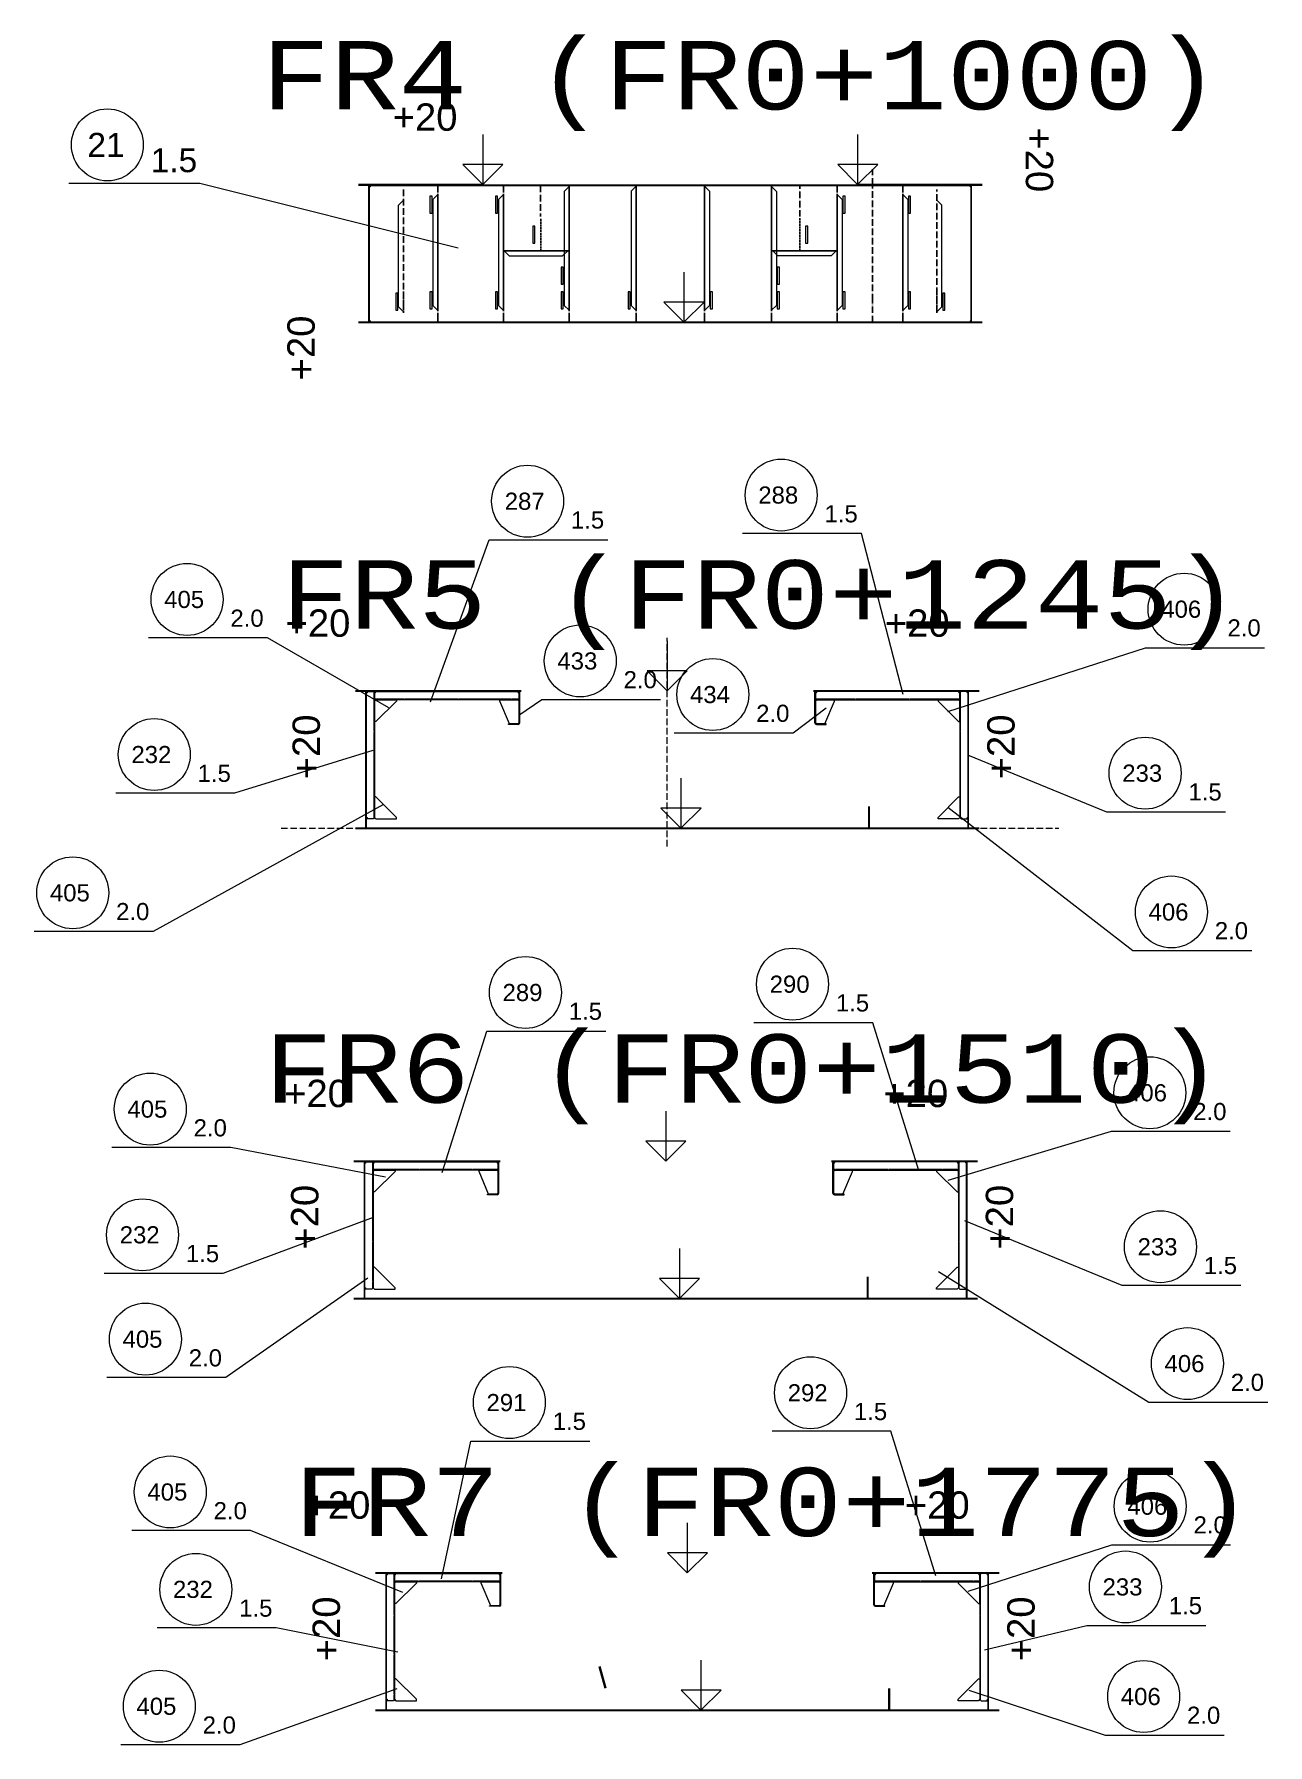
# Model space of a CAD drawing. Header units: inches. Extents: x -13175 to 44880, y -10439 to 22675.
# Drawn here: x 10442 to 14952, y 5941 to 12194 of the extents above; entities that cross this region are included whole.
import ezdxf

# ---------------------------------------------------------------- set-up
doc = ezdxf.new("R2010")
doc.units = ezdxf.units.IN
doc.header["$MEASUREMENT"] = 0
for name, pattern in [('Dashed', [10, 7.5, -2.5]), ('Dashed_dotted', [34, 24, -5, 0, -5]), ('Short_dashed', [5, 3.75, -1.25])]:
    doc.linetypes.add(name, pattern=pattern)
doc.layers.get('0').update_dxf_attribs({"linetype": 'CONTINUOUS'})
doc.styles.add('Style_ARIAL', font='ARIAL')
doc.styles.add('Style_Courier_New', font='Courier New')

msp = doc.modelspace()

# ---------------------------------------------------------------- linework, layer by layer
at = {"color": 6, "lineweight": 0}
for p, q in [((12082.34197, 11826.90978), (12082.34197, 11643.93515)), ((13452.34319, 11826.90978), (13452.34319, 11643.93515)), ((12082.34197, 11643.93515), (12009.44463, 11717.32077)), ((12155.72759, 11717.32077), (12009.44463, 11717.32077)), ((12155.72759, 11717.32077), (12082.34197, 11643.93515)), ((13452.34319, 11643.93515), (13379.44585, 11717.32077)), ((13525.72881, 11717.32077), (13379.44585, 11717.32077)), ((13525.72881, 11717.32077), (13452.34319, 11643.93515)), ((12817.34258, 11323.9099), (12817.34258, 11140.93528)), ((12817.34258, 11140.93528), (12744.44524, 11214.3209)), ((12890.7282, 11214.3209), (12744.44524, 11214.3209)), ((12890.7282, 11214.3209), (12817.34258, 11140.93528)), ((12756.35625, 9976.25861), (12756.35625, 9793.28399)), ((12756.35625, 9793.28399), (12683.45891, 9866.66961)), ((12829.74187, 9866.66942), (12683.45891, 9866.66961)), ((12829.74187, 9866.66942), (12756.35625, 9793.28399)), ((12806.35625, 9474.25856), (12806.35625, 9291.28394)), ((12806.35625, 9291.28394), (12733.45891, 9364.66956)), ((12879.74187, 9364.66937), (12733.45891, 9364.66956)), ((12879.74187, 9364.66937), (12806.35625, 9291.28394)), ((12751.0111, 8257.1053), (12751.0111, 8074.13077)), ((12751.0111, 8074.13077), (12678.11376, 8147.5163)), ((12824.39672, 8147.51625), (12678.11376, 8147.5163)), ((12824.39672, 8147.51625), (12751.0111, 8074.13077)), ((12801.0111, 7755.10533), (12801.0111, 7572.13076)), ((12801.0111, 7572.13076), (12728.11376, 7645.51631)), ((12874.39672, 7645.51625), (12728.11376, 7645.51631)), ((12874.39672, 7645.51625), (12801.0111, 7572.13076)), ((12829.56334, 6752.47741), (12829.56334, 6569.50288)), ((12829.56334, 6569.50288), (12756.666, 6642.8884)), ((12902.94896, 6642.8884), (12756.666, 6642.8884)), ((12902.94896, 6642.8884), (12829.56334, 6569.50288)), ((12879.56334, 6250.47746), (12879.56334, 6067.50293)), ((12879.56334, 6067.50293), (12806.666, 6140.88845)), ((12952.94896, 6140.88845), (12806.666, 6140.88845)), ((12952.94896, 6140.88845), (12879.56334, 6067.50293))]:
    msp.add_line(p, q, dxfattribs=at)
at = {"color": 3, "linetype": 'Dashed_dotted', "lineweight": 25}
for p, q in [((13507.34349, 11643.93515), (13507.34349, 11700.93551)), ((12293.10247, 11640.93528), (12293.10247, 11526.93534)), ((13241.58269, 11526.93534), (13241.58269, 11640.93528)), ((13507.34349, 11220.9352), (13507.34349, 11640.93528)), ((11792.34258, 11625.93551), (11792.34258, 11175.93551)), ((13742.34258, 11175.93551), (13742.34258, 11625.93551)), ((13507.34349, 11140.93528), (13507.34349, 11220.9352))]:
    msp.add_line(p, q, dxfattribs=at)
at = {"color": 3, "lineweight": 0}
for p, q in [((13907.34197, 11640.93528), (11627.34319, 11640.93528)), ((11665.84264, 11140.93528), (11665.84264, 11640.93528)), ((11667.34258, 11640.93528), (13867.34258, 11640.93528)), ((11667.34258, 11140.93528), (11667.34258, 11640.93528)), ((11667.34258, 11140.93528), (11667.34258, 11640.93528)), ((13867.34258, 11640.93528), (13867.34258, 11140.93528)), ((13867.34258, 11140.93528), (13867.34258, 11640.93528)), ((13868.84252, 11140.93528), (13868.84252, 11640.93528)), ((13907.34197, 11140.93528), (11627.34319, 11140.93528)), ((13907.34197, 11138.93523), (11627.34319, 11138.93523)), ((13867.34258, 11140.93528), (11667.34258, 11140.93528)), ((12222.04839, 9793.28399), (11616.35686, 9793.28399)), ((12222.04839, 9791.28394), (11616.35686, 9791.28394)), ((11654.85631, 9291.28394), (11654.85631, 9791.28394)), ((11656.35625, 9791.28394), (11681.85674, 9791.28394)), ((11656.35625, 9326.28398), (11656.35625, 9791.28394)), ((11656.35625, 9291.28394), (11656.35625, 9791.28394)), ((11686.35656, 9791.28394), (12214.29998, 9791.28394)), ((11686.35656, 9765.78383), (11686.35656, 9791.28394)), ((12214.29998, 9791.28394), (12214.29998, 9765.78383)), ((12214.80046, 9677.21095), (12214.80046, 9791.28394)), ((12216.87108, 9677.21095), (12216.87108, 9791.28394)), ((13896.35564, 9793.28399), (13290.66411, 9793.28399)), ((13896.35564, 9791.28394), (13290.66411, 9791.28394)), ((13295.84294, 9677.21095), (13295.84294, 9791.28394)), ((13297.91356, 9677.21095), (13297.91356, 9791.28394)), ((13826.35747, 9791.28394), (13298.41405, 9791.28394)), ((13298.41405, 9791.28394), (13298.41405, 9765.78383)), ((13826.35747, 9765.78383), (13826.35747, 9791.28394)), ((13856.35625, 9791.28394), (13830.85729, 9791.28394)), ((13856.35625, 9326.28398), (13856.35625, 9791.28394)), ((13856.35625, 9291.28394), (13856.35625, 9791.28394)), ((13857.85619, 9291.28394), (13857.85619, 9791.28394)), ((11681.85674, 9326.28398), (11656.35625, 9326.28398)), ((13493.35729, 9291.28394), (13493.35729, 9371.28386)), ((13496.35717, 9291.28394), (13496.35717, 9371.28386)), ((13830.85729, 9326.28398), (13856.35625, 9326.28398)), ((13896.35564, 9291.28394), (11616.35686, 9291.28394)), ((13896.35564, 9289.28389), (11616.35686, 9289.28389)), ((12145.69646, 8074.13077), (11611.01171, 8074.13077)), ((12145.69646, 8072.13077), (11611.01171, 8072.13077)), ((11649.51116, 7572.13077), (11649.51116, 8072.13077)), ((11651.0111, 8072.13077), (11676.51158, 8072.13077)), ((11651.0111, 7607.13076), (11651.0111, 8072.13077)), ((11651.0111, 7572.13077), (11651.0111, 8072.13077)), ((11681.0114, 8072.13077), (12137.94805, 8072.13077)), ((11681.0114, 8046.63076), (11681.0114, 8072.13077)), ((12137.94805, 8072.13077), (12137.94805, 8046.63076)), ((12138.44701, 7958.05778), (12138.44701, 8072.13077)), ((12140.51763, 7958.05778), (12140.51763, 8072.13077)), ((13891.01049, 8074.13077), (13356.32573, 8074.13077)), ((13891.01049, 8072.13077), (13356.32573, 8072.13077)), ((13361.50457, 7958.05778), (13361.50457, 8072.13077)), ((13363.57518, 7958.05778), (13363.57518, 8072.13077)), ((13821.01079, 8072.13077), (13364.07415, 8072.13077)), ((13364.07415, 8072.13077), (13364.07415, 8046.63076)), ((13821.01079, 8046.63076), (13821.01079, 8072.13077)), ((13851.0111, 8072.13077), (13825.51061, 8072.13077)), ((13851.0111, 7607.13076), (13851.0111, 8072.13077)), ((13851.0111, 7572.13077), (13851.0111, 8072.13077)), ((13852.51104, 7572.13077), (13852.51104, 8072.13077)), ((13488.01061, 7572.13077), (13488.01061, 7652.13077)), ((13491.01049, 7572.13077), (13491.01049, 7652.13077)), ((13891.01049, 7572.13077), (11611.01171, 7572.13077)), ((13891.01049, 7570.13077), (11611.01171, 7570.13077)), ((11676.51158, 7607.13076), (11651.0111, 7607.13076)), ((13825.51061, 7607.13076), (13851.0111, 7607.13076)), ((12153.24193, 6569.50288), (11689.56395, 6569.50288)), ((12153.24193, 6567.50293), (11689.56395, 6567.50293)), ((11728.0634, 6067.50293), (11728.0634, 6567.50293)), ((11729.56334, 6567.50293), (11755.06383, 6567.50293)), ((11729.56334, 6102.50296), (11729.56334, 6567.50293)), ((11729.56334, 6067.50293), (11729.56334, 6567.50293)), ((11759.56365, 6567.50293), (12145.49352, 6567.50293)), ((11759.56365, 6542.00292), (11759.56365, 6567.50293)), ((12145.49352, 6567.50293), (12145.49352, 6542.00292)), ((12145.99248, 6453.42994), (12145.99248, 6567.50293)), ((12148.0631, 6453.42994), (12148.0631, 6567.50293)), ((13969.56273, 6569.50288), (13505.88475, 6569.50288)), ((13969.56273, 6567.50293), (13505.88475, 6567.50293)), ((13511.06359, 6453.42994), (13511.06359, 6567.50293)), ((13513.1342, 6453.42994), (13513.1342, 6567.50293)), ((13899.56304, 6567.50293), (13513.63469, 6567.50293)), ((13513.63469, 6567.50293), (13513.63469, 6542.00292)), ((13899.56304, 6542.00292), (13899.56304, 6567.50293)), ((13929.56334, 6567.50293), (13904.06438, 6567.50293)), ((13929.56334, 6102.50296), (13929.56334, 6567.50293)), ((13929.56334, 6067.50293), (13929.56334, 6567.50293)), ((13931.06328, 6067.50293), (13931.06328, 6567.50293)), ((12529.27495, 6147.50295), (12507.13903, 6225.73829)), ((12533.12322, 6148.59195), (12510.98729, 6226.82729)), ((13566.56438, 6067.50293), (13566.56438, 6147.50295)), ((13569.56426, 6067.50293), (13569.56426, 6147.50295)), ((13969.56273, 6067.50293), (11689.56395, 6067.50293)), ((13969.56273, 6065.50288), (11689.56395, 6065.50288)), ((11755.06383, 6102.50296), (11729.56334, 6102.50296)), ((13904.06438, 6102.50296), (13929.56334, 6102.50296))]:
    msp.add_line(p, q, dxfattribs=at)
at = {"color": 3, "lineweight": 25}
for p, q in [((11917.34258, 11615.43517), (11917.34258, 11640.93528)), ((12157.34349, 11615.43517), (12157.34349, 11640.93528)), ((12397.34288, 11180.93543), (12397.34288, 11640.93528)), ((12397.34288, 11640.93528), (12397.34288, 11590.93528)), ((12642.34258, 11180.93543), (12642.34258, 11640.93528)), ((12642.34258, 11640.93528), (12642.34258, 11590.93528)), ((12892.34258, 11640.93528), (12892.34258, 11180.93543)), ((12892.34258, 11590.93528), (12892.34258, 11640.93528)), ((13137.3438, 11640.93528), (13137.3438, 11180.93543)), ((13137.3438, 11590.93528), (13137.3438, 11640.93528)), ((13377.34319, 11640.93528), (13377.34319, 11615.43517)), ((13617.34258, 11640.93528), (13617.34258, 11615.43517)), ((11917.34258, 11180.93543), (11917.34258, 11610.93535)), ((12157.34349, 11180.93543), (12157.34349, 11610.93535)), ((13377.34319, 11610.93535), (13377.34319, 11180.93543)), ((13617.34258, 11610.93535), (13617.34258, 11180.93543)), ((12395.34246, 11402.43544), (12157.34349, 11402.43544)), ((13377.34319, 11402.43544), (13139.3427, 11402.43544)), ((11917.34258, 11140.93528), (11917.34258, 11174.93529)), ((12157.34349, 11140.93528), (12157.34349, 11174.93529)), ((12397.34288, 11140.93528), (12397.34288, 11174.93529)), ((12642.34258, 11140.93528), (12642.34258, 11174.93529)), ((12892.34258, 11174.93529), (12892.34258, 11140.93528)), ((13137.3438, 11174.93529), (13137.3438, 11140.93528)), ((13377.34319, 11174.93529), (13377.34319, 11140.93528)), ((13617.34258, 11174.93529), (13617.34258, 11140.93528))]:
    msp.add_line(p, q, dxfattribs=at)
at = {"color": 2, "lineweight": 0}
for p, q in [((11896.25646, 11602.24662), (11888.4287, 11602.24662)), ((11888.4287, 11602.24662), (11888.4287, 11539.62417)), ((11896.25646, 11539.62417), (11896.25646, 11602.24662)), ((12136.25737, 11602.24662), (12128.42961, 11602.24662)), ((12128.42961, 11602.24662), (12128.42961, 11539.62417)), ((12136.25737, 11539.62417), (12136.25737, 11602.24662)), ((13406.25707, 11602.24662), (13398.42931, 11602.24662)), ((13398.42931, 11602.24662), (13398.42931, 11539.62417)), ((13406.25707, 11539.62417), (13406.25707, 11602.24662)), ((13646.25646, 11602.24662), (13638.4287, 11602.24662)), ((13638.4287, 11602.24662), (13638.4287, 11539.62417)), ((13646.25646, 11539.62417), (13646.25646, 11602.24662)), ((11888.4287, 11539.62417), (11896.25646, 11539.62417)), ((12128.42961, 11539.62417), (12136.25737, 11539.62417)), ((13398.42931, 11539.62417), (13406.25707, 11539.62417)), ((13638.4287, 11539.62417), (13646.25646, 11539.62417)), ((12272.45885, 11492.24677), (12264.63109, 11492.24677)), ((12264.63109, 11492.24677), (12264.63109, 11429.62432)), ((12272.45885, 11429.62432), (12272.45885, 11492.24677)), ((13270.05559, 11492.24677), (13262.22783, 11492.24677)), ((13262.22783, 11492.24677), (13262.22783, 11429.62432)), ((13270.05559, 11429.62432), (13270.05559, 11492.24677)), ((12264.63109, 11429.62432), (12272.45885, 11429.62432)), ((13262.22783, 11429.62432), (13270.05559, 11429.62432)), ((12376.25676, 11342.24677), (12368.429, 11342.24677)), ((12368.429, 11342.24677), (12368.429, 11279.62432)), ((12376.25676, 11279.62432), (12376.25676, 11342.24677)), ((13166.25768, 11342.24677), (13158.42992, 11342.24677)), ((13158.42992, 11342.24677), (13158.42992, 11279.62432)), ((13166.25768, 11279.62432), (13166.25768, 11342.24677)), ((12368.429, 11279.62432), (12376.25676, 11279.62432)), ((13158.42992, 11279.62432), (13166.25768, 11279.62432)), ((11771.25646, 11247.24669), (11763.4287, 11247.24669)), ((11763.4287, 11247.24669), (11763.4287, 11184.62424)), ((11771.25646, 11184.62424), (11771.25646, 11247.24669)), ((11896.25646, 11252.24662), (11888.4287, 11252.24662)), ((11888.4287, 11252.24662), (11888.4287, 11189.62417)), ((11896.25646, 11189.62417), (11896.25646, 11252.24662)), ((12136.25737, 11252.24662), (12128.42961, 11252.24662)), ((12128.42961, 11252.24662), (12128.42961, 11189.62417)), ((12136.25737, 11189.62417), (12136.25737, 11252.24662)), ((12376.25676, 11252.24662), (12368.429, 11252.24662)), ((12368.429, 11252.24662), (12368.429, 11189.62417)), ((12376.25676, 11189.62417), (12376.25676, 11252.24662)), ((12621.25646, 11252.24662), (12613.4287, 11252.24662)), ((12613.4287, 11252.24662), (12613.4287, 11189.62417)), ((12621.25646, 11189.62417), (12621.25646, 11252.24662)), ((12921.25646, 11252.24662), (12913.4287, 11252.24662)), ((12913.4287, 11252.24662), (12913.4287, 11189.62417)), ((12921.25646, 11189.62417), (12921.25646, 11252.24662)), ((13166.25768, 11252.24662), (13158.42992, 11252.24662)), ((13158.42992, 11252.24662), (13158.42992, 11189.62417)), ((13166.25768, 11189.62417), (13166.25768, 11252.24662)), ((13406.25707, 11252.24662), (13398.42931, 11252.24662)), ((13398.42931, 11252.24662), (13398.42931, 11189.62417)), ((13406.25707, 11189.62417), (13406.25707, 11252.24662)), ((13646.25646, 11252.24662), (13638.4287, 11252.24662)), ((13638.4287, 11252.24662), (13638.4287, 11189.62417)), ((13646.25646, 11189.62417), (13646.25646, 11252.24662)), ((13771.25646, 11247.24669), (13763.4287, 11247.24669)), ((13763.4287, 11247.24669), (13763.4287, 11184.62424)), ((13771.25646, 11184.62424), (13771.25646, 11247.24669)), ((11763.4287, 11184.62424), (11771.25646, 11184.62424)), ((11888.4287, 11189.62417), (11896.25646, 11189.62417)), ((12128.42961, 11189.62417), (12136.25737, 11189.62417)), ((12368.429, 11189.62417), (12376.25676, 11189.62417)), ((12613.4287, 11189.62417), (12621.25646, 11189.62417)), ((12913.4287, 11189.62417), (12921.25646, 11189.62417)), ((13158.42992, 11189.62417), (13166.25768, 11189.62417)), ((13398.42931, 11189.62417), (13406.25707, 11189.62417)), ((13638.4287, 11189.62417), (13646.25646, 11189.62417)), ((13763.4287, 11184.62424), (13771.25646, 11184.62424))]:
    msp.add_line(p, q, dxfattribs=at)
at = {"color": 2, "lineweight": 25}
for p, q in [((11917.34258, 11530.93543), (11917.34258, 11610.93535)), ((12157.34349, 11530.93543), (12157.34349, 11610.93535)), ((13377.34319, 11610.93535), (13377.34319, 11530.93543)), ((13617.34258, 11610.93535), (13617.34258, 11530.93543)), ((11917.34258, 11180.93543), (11917.34258, 11260.93535)), ((12157.34349, 11180.93543), (12157.34349, 11260.93535)), ((12397.34288, 11180.93543), (12397.34288, 11260.93535)), ((12642.34258, 11180.93543), (12642.34258, 11260.93535)), ((12892.34258, 11260.93535), (12892.34258, 11180.93543)), ((13137.3438, 11260.93535), (13137.3438, 11180.93543)), ((13377.34319, 11260.93535), (13377.34319, 11180.93543)), ((13617.34258, 11260.93535), (13617.34258, 11180.93543))]:
    msp.add_line(p, q, dxfattribs=at)
at = {"color": 2, "linetype": 'Dashed', "lineweight": 25}
for p, q in [((12293.54497, 11400.93551), (12293.54497, 11520.9352)), ((13241.14171, 11520.9352), (13241.14171, 11400.93551)), ((12397.34288, 11370.9352), (12397.34288, 11250.93551)), ((13137.3438, 11250.93551), (13137.3438, 11370.9352)), ((11792.34258, 11175.93551), (11792.34258, 11255.93543)), ((13742.34258, 11255.93543), (13742.34258, 11175.93551))]:
    msp.add_line(p, q, dxfattribs=at)
at = {"color": 1, "linetype": 'Dashed_dotted', "lineweight": 0}
for p, q in [((12756.35625, 9224.78385), (12756.35625, 9986.85679)), ((11344.22246, 9291.28394), (14188.6118, 9291.28394))]:
    msp.add_line(p, q, dxfattribs=at)
at = {"color": 3, "linetype": 'Short_dashed', "lineweight": 25}
for p, q in [((11684.91155, 9788.22913), (11684.91155, 9329.3386)), ((12211.24517, 9762.72921), (11689.41136, 9762.72921)), ((13301.46886, 9762.72921), (13823.30266, 9762.72921)), ((13827.80248, 9788.22913), (13827.80248, 9329.3386)), ((11679.56639, 8069.07601), (11679.56639, 7610.18553)), ((13822.4558, 8069.07601), (13822.4558, 7610.18553)), ((12134.89324, 8043.576), (11684.06621, 8043.576)), ((13367.12896, 8043.576), (13817.95598, 8043.576)), ((11758.11864, 6564.44821), (11758.11864, 6105.55768)), ((12142.43871, 6538.9482), (11762.61846, 6538.9482)), ((13516.6895, 6538.9482), (13896.50823, 6538.9482)), ((13901.00957, 6564.44821), (13901.00957, 6105.55768))]:
    msp.add_line(p, q, dxfattribs=at)
at = {"color": 1, "lineweight": 0}
for points in [[(11992.00689, 11411.51671), (11047.09111, 11648.43459), (10568.33287, 11648.43459)], [(11917.34258, 11607.93548), (11898.95269, 11589.54482), (11898.95269, 11202.32596), (11917.34258, 11183.93531)], [(12157.34349, 11607.93548), (12138.95208, 11589.54482), (12138.95208, 11202.32596), (12157.34349, 11183.93531)], [(13377.34319, 11607.93548), (13395.73308, 11589.54482), (13395.73308, 11202.32596), (13377.34319, 11183.93531)], [(12160.34337, 11402.43544), (12178.73326, 11384.04479), (12373.95269, 11384.04479), (12392.34258, 11402.43544)], [(13374.34331, 11402.43544), (13355.95189, 11384.04479), (13160.734, 11384.04479), (13142.34258, 11402.43544)], [(11891.33092, 9753.70555), (12104.74034, 10345.89095), (12539.61583, 10345.89095)], [(13619.31096, 9780.75213), (13466.7246, 10368.49646), (13031.84911, 10368.49646)], [(11738.40886, 9730.99742), (11294.56578, 9986.93652), (10859.6903, 9986.93652)], [(13782.68224, 9718.03851), (14505.14623, 9951.29943), (14940.02172, 9951.29943)], [(12213.71862, 9704.60563), (12297.32152, 9762.08205), (12732.19701, 9762.08205)], [(13337.12102, 9730.73134), (13216.94585, 9639.29152), (12782.07036, 9639.29152)], [(11680.09282, 9575.48995), (11174.69579, 9419.98267), (10739.8203, 9419.98267)], [(13853.95757, 9559.29141), (14362.59709, 9351.94831), (14797.47258, 9351.94831)], [(11718.97069, 9377.86612), (10876.63976, 8914.58382), (10441.76427, 8914.58382)], [(13782.15428, 9368.3414), (14458.80834, 8844.60549), (14893.68383, 8844.60549)], [(13675.30919, 8044.33117), (13508.3521, 8580.61795), (13073.47661, 8580.61795)], [(11933.0454, 8032.90176), (12096.80425, 8550.26212), (12531.67974, 8550.26212)], [(13783.78545, 8004.71043), (14380.07299, 8183.59675), (14814.94847, 8183.59675)], [(11726.59246, 8016.63618), (11160.12059, 8123.96798), (10725.24511, 8123.96798)], [(11681.49511, 7868.31787), (11131.87963, 7664.48705), (10697.00414, 7664.48705)], [(13843.5587, 7857.39837), (14418.65178, 7620.80901), (14853.52727, 7620.80901)], [(11661.00103, 7646.93785), (11142.23119, 7283.20236), (10707.3557, 7283.20236)], [(13748.00817, 7670.78935), (14517.21898, 7193.7592), (14952.09447, 7193.7592)], [(13738.63011, 6558.31466), (13574.29753, 7087.04152), (13139.42205, 7087.04152)], [(11930.95494, 6547.59717), (12038.13115, 7051.31674), (12473.00664, 7051.31674)], [(11789.48613, 6497.54948), (11233.19799, 6724.51525), (10798.3225, 6724.51525)], [(13856.96508, 6502.27227), (14381.27843, 6672.52374), (14816.15392, 6672.52374)], [(11771.6837, 6279.48441), (11326.65502, 6368.49055), (10891.77953, 6368.49055)], [(13916.73223, 6288.38506), (14290.56035, 6377.39119), (14725.43584, 6377.39119)], [(11767.23424, 6145.97516), (11193.14519, 5941.26105), (10758.2697, 5941.26105)], [(13858.87853, 6141.52484), (14357.3145, 5976.86353), (14792.18999, 5976.86353)]]:
    msp.add_lwpolyline(points, dxfattribs=at)
at = {"color": 3, "lineweight": 0}
for points in [[(13907.34197, 11643.93515), (13452.34319, 11643.93515), (13452.34319, 11642.43522), (12082.34197, 11642.43522), (12082.34197, 11643.93515), (11627.34319, 11643.93515)], [(11792.34258, 11178.93538), (11773.95269, 11197.32566), (11773.95269, 11569.03777), (11792.34258, 11587.42843)], [(13617.34258, 11607.93548), (13635.734, 11589.54482), (13635.734, 11202.32596), (13617.34258, 11183.93531)], [(13742.34258, 11178.93538), (13760.734, 11197.32566), (13760.734, 11569.03777), (13742.34258, 11587.42843)], [(11681.85674, 9791.28394), (11686.41149, 9786.72919), (11686.41149, 9330.83873), (11681.85674, 9326.28398)], [(12214.29998, 9765.78383), (12209.74523, 9761.22908), (11690.9113, 9761.22908), (11686.35656, 9765.78383)], [(13298.41405, 9765.78383), (13302.9688, 9761.22908), (13821.8012, 9761.22908), (13826.35747, 9765.78383)], [(13830.85729, 9791.28394), (13826.30254, 9786.72919), (13826.30254, 9330.83873), (13830.85729, 9326.28398)], [(12210.65923, 9671.21081), (12175.53502, 9671.21081), (12175.53502, 9673.21086), (12210.65923, 9673.21086)], [(13302.0548, 9671.21081), (13337.179, 9671.21081), (13337.179, 9673.21086), (13302.0548, 9673.21086)], [(11676.51158, 8072.13077), (11681.06633, 8067.57603), (11681.06633, 7611.68553), (11676.51158, 7607.13076)], [(13825.51061, 8072.13077), (13820.95586, 8067.57603), (13820.95586, 7611.68553), (13825.51061, 7607.13076)], [(12137.94805, 8046.63076), (12133.3933, 8042.07601), (11685.56615, 8042.07601), (11681.0114, 8046.63076)], [(13364.07415, 8046.63076), (13368.62889, 8042.07601), (13816.45604, 8042.07601), (13821.01079, 8046.63076)], [(12134.30577, 7952.05774), (12099.18309, 7952.05774), (12099.18309, 7954.05779), (12134.30577, 7954.05779)], [(13367.71642, 7952.05774), (13402.8391, 7952.05774), (13402.8391, 7954.05779), (13367.71642, 7954.05779)], [(11755.06383, 6567.50293), (11759.61858, 6562.94818), (11759.61858, 6107.05771), (11755.06383, 6102.50296)], [(13904.06438, 6567.50293), (13899.50963, 6562.94818), (13899.50963, 6107.05771), (13904.06438, 6102.50296)], [(12145.49352, 6542.00292), (12140.93877, 6537.44817), (11764.1184, 6537.44817), (11759.56365, 6542.00292)], [(13513.63469, 6542.00292), (13518.18944, 6537.44817), (13895.00829, 6537.44817), (13899.56304, 6542.00292)], [(12141.85277, 6447.42999), (12106.72856, 6447.42999), (12106.72856, 6449.42994), (12141.85277, 6449.42994)], [(13517.27544, 6447.42999), (13552.39965, 6447.42999), (13552.39965, 6449.42994), (13517.27544, 6449.42994)]]:
    msp.add_lwpolyline(points, dxfattribs=at)
at = {"color": 2, "lineweight": 0}
for points in [[(12397.34288, 11636.93519), (12379.48857, 11619.08126), (12379.48857, 11202.78945), (12397.34288, 11184.93552)], [(12642.34258, 11637.9354), (12623.95269, 11619.54474), (12623.95269, 11202.32596), (12642.34258, 11183.93531)], [(12892.34258, 11637.9354), (12910.734, 11619.54474), (12910.734, 11202.32596), (12892.34258, 11183.93531)], [(13137.3438, 11636.93519), (13155.19658, 11619.08126), (13155.19658, 11202.78945), (13137.3438, 11184.93552)], [(11691.35686, 9761.28383), (11766.35686, 9761.28383), (11766.35686, 9756.2839), (11691.35686, 9681.2839), (11686.35656, 9681.2839), (11686.35656, 9756.2839), (11691.35686, 9761.28383)], [(12214.69976, 9756.2839), (12214.69976, 9678.28383), (12209.69945, 9673.28391), (12179.69915, 9673.28391), (12144.69854, 9756.2839), (12144.69854, 9761.28383), (12209.69945, 9761.28383), (12214.69976, 9756.2839)], [(13298.01427, 9756.2839), (13298.01427, 9678.28383), (13303.01458, 9673.28391), (13333.01488, 9673.28391), (13368.01397, 9756.2839), (13368.01397, 9761.28383), (13303.01458, 9761.28383), (13298.01427, 9756.2839)], [(13821.35717, 9761.28383), (13746.35717, 9761.28383), (13746.35717, 9756.2839), (13821.35717, 9681.2839), (13826.35747, 9681.2839), (13826.35747, 9756.2839), (13821.35717, 9761.28383)], [(11691.35686, 9326.28398), (11766.35686, 9326.28398), (11766.35686, 9331.2839), (11691.35686, 9406.2839), (11686.35656, 9406.2839), (11686.35656, 9331.2839), (11691.35686, 9326.28398)], [(13821.35717, 9326.28398), (13746.35717, 9326.28398), (13746.35717, 9331.2839), (13821.35717, 9406.2839), (13826.35747, 9406.2839), (13826.35747, 9331.2839), (13821.35717, 9326.28398)], [(11686.01171, 8042.13076), (11761.01171, 8042.13076), (11761.01171, 8037.13078), (11686.01171, 7962.13078), (11681.0114, 7962.13078), (11681.0114, 8037.13078), (11686.01171, 8042.13076)], [(12138.3463, 8037.13078), (12138.3463, 7959.13076), (12133.346, 7954.13074), (12103.34722, 7954.13074), (12068.34661, 8037.13078), (12068.34661, 8042.13076), (12133.346, 8042.13076), (12138.3463, 8037.13078)], [(13363.67589, 8037.13078), (13363.67589, 7959.13076), (13368.6762, 7954.13074), (13398.67498, 7954.13074), (13433.67559, 8037.13078), (13433.67559, 8042.13076), (13368.6762, 8042.13076), (13363.67589, 8037.13078)], [(13816.01049, 8042.13076), (13741.01049, 8042.13076), (13741.01049, 8037.13078), (13816.01049, 7962.13078), (13821.01079, 7962.13078), (13821.01079, 8037.13078), (13816.01049, 8042.13076)], [(11686.01171, 7607.13076), (11761.01171, 7607.13076), (11761.01171, 7612.13077), (11686.01171, 7687.13077), (11681.0114, 7687.13077), (11681.0114, 7612.13077), (11686.01171, 7607.13076)], [(13816.01049, 7607.13076), (13741.01049, 7607.13076), (13741.01049, 7612.13077), (13816.01049, 7687.13077), (13821.01079, 7687.13077), (13821.01079, 7612.13077), (13816.01049, 7607.13076)], [(11764.56395, 6537.503), (11839.56395, 6537.503), (11839.56395, 6532.50298), (11764.56395, 6457.50298), (11759.56365, 6457.50298), (11759.56365, 6532.50298), (11764.56395, 6537.503)], [(12145.89177, 6532.50298), (12145.89177, 6454.50292), (12140.89299, 6449.50299), (12110.89269, 6449.50299), (12075.89208, 6532.50298), (12075.89208, 6537.503), (12140.89299, 6537.503), (12145.89177, 6532.50298)], [(13513.23491, 6532.50298), (13513.23491, 6454.50292), (13518.23522, 6449.50299), (13548.23552, 6449.50299), (13583.23461, 6532.50298), (13583.23461, 6537.503), (13518.23522, 6537.503), (13513.23491, 6532.50298)], [(13894.56426, 6537.503), (13819.56426, 6537.503), (13819.56426, 6532.50298), (13894.56426, 6457.50298), (13899.56304, 6457.50298), (13899.56304, 6532.50298), (13894.56426, 6537.503)], [(11764.56395, 6102.50296), (11839.56395, 6102.50296), (11839.56395, 6107.50298), (11764.56395, 6182.50298), (11759.56365, 6182.50298), (11759.56365, 6107.50298), (11764.56395, 6102.50296)], [(13894.56426, 6102.50296), (13819.56426, 6102.50296), (13819.56426, 6107.50298), (13894.56426, 6182.50298), (13899.56304, 6182.50298), (13899.56304, 6107.50298), (13894.56426, 6102.50296)]]:
    msp.add_lwpolyline(points, dxfattribs=at)
at = {"color": 1, "lineweight": 0}
for centre in [(10709.23253, 11789.33463), (13172.74877, 10509.39669), (12245.64, 10486.79118), (11000.58995, 10127.83675), (14646.04589, 10092.19966), (12438.22118, 9902.98228), (12922.97002, 9780.19175), (10880.71996, 9560.8829), (14503.49675, 9492.84854), (10582.66393, 9055.48406), (14599.708, 8985.50572), (12237.70391, 8691.16235), (13214.37627, 8721.51818), (14520.97264, 8324.49698), (10866.14476, 8264.86816), (10837.9038, 7805.38726), (14559.55144, 7761.70921), (10848.25536, 7424.10256), (14658.11864, 7334.6594), (12179.03081, 7192.21692), (13280.3217, 7227.9417), (10939.22216, 6865.41543), (14522.17809, 6813.42392), (11032.67919, 6509.39078), (14431.46001, 6518.29142), (10899.16936, 6082.16128), (14498.21416, 6117.76376)]:
    msp.add_circle(centre, 131.50685, dxfattribs=at)
at = {"color": 3, "lineweight": 0}
for centre, radius, start, end in [((11667.34258, 11640.93566), 5.0002, 269.998748779, 359.996887207), ((13867.34258, 11640.93413), 4.99889, 179.988189697, 269.998687744), ((11667.34258, 11140.9349), 5.0002, 0.00311285, 90.00125885), ((13867.34258, 11140.93642), 4.99889, 90.001304626, 180.011810303), ((11656.35625, 9791.28413), 5.00036, 270.000610352, 359.997192383), ((11686.35656, 9791.28413), 5.00036, 270.000610352, 359.997192383), ((12214.29998, 9791.28413), 5.00036, 180.002792358, 269.999389648), ((13298.41405, 9791.2828), 4.99906, 270.003173828, 0.012132796), ((13826.35747, 9791.28413), 5.00036, 180.002792358, 269.999389648), ((13856.35625, 9791.2828), 4.99906, 179.987869263, 269.996826172), ((12210.67907, 9677.33359), 4.12276, 269.71786499, 358.295684814), ((12210.68975, 9677.39482), 6.18414, 269.71786499, 358.295684814), ((13302.02428, 9677.39482), 6.18414, 181.704315186, 270.28213501), ((13302.03496, 9677.33359), 4.12276, 181.704315186, 270.28213501), ((11656.35625, 9326.28379), 5.0002, 0.00311285, 90.00125885), ((13856.35625, 9326.28493), 4.99889, 90.001304626, 180.011810303), ((11651.0111, 8072.13101), 5.00028, 269.999664307, 359.997039795), ((11681.0114, 8072.13101), 5.00028, 269.999664307, 359.997039795), ((12137.94805, 8072.13101), 5.00028, 180.002960205, 270.000335693), ((13364.07415, 8072.13101), 5.00028, 269.999664307, 359.997039795), ((13821.01079, 8072.13101), 5.00028, 180.002960205, 270.000335693), ((13851.0111, 8072.13101), 5.00028, 180.002960205, 270.000335693), ((12134.32561, 7958.18043), 4.12268, 269.71673584, 358.295471191), ((12134.33629, 7958.2417), 6.18406, 269.717102051, 358.295532227), ((13367.6859, 7958.2417), 6.18406, 181.704467773, 270.282897949), ((13367.69658, 7958.18043), 4.12268, 181.704528809, 270.28326416), ((11651.0111, 7607.1305), 5.00027, 0.002972671, 90.000442505), ((13851.0111, 7607.1305), 5.00027, 89.999557495, 179.997024536), ((11729.56334, 6567.50321), 5.00028, 269.999664307, 359.997039795), ((11759.56365, 6567.50321), 5.00028, 269.999664307, 359.997039795), ((12145.49352, 6567.50321), 5.00028, 180.002960205, 270.000335693), ((13513.63469, 6567.50321), 5.00028, 269.999664307, 359.997039795), ((13899.56304, 6567.50188), 4.99897, 179.988021851, 269.997772217), ((13929.56334, 6567.50321), 5.00028, 180.002960205, 270.000335693), ((12141.87261, 6453.55124), 4.12133, 269.719665527, 358.31362915), ((12141.88329, 6453.61256), 6.18263, 269.718292236, 358.307495117), ((13517.24492, 6453.6139), 6.18398, 181.704605103, 270.283660889), ((13517.2556, 6453.55258), 4.12268, 181.704528809, 270.28326416), ((11729.56334, 6102.50268), 5.00028, 0.002953005, 90.000328064), ((13929.56334, 6102.50268), 5.00028, 89.999671936, 179.997039795)]:
    msp.add_arc(centre, radius, start, end, dxfattribs=at)

# ---------------------------------------------------------------- texts
at = {"color": 7, "lineweight": 0, "style": 'Style_Courier_New'}
for s, p in [('FR4 (FR0+1000)', (11273.37438, 11918.83063)), ('FR5 (FR0+1245)', (11344.22246, 10021.29607)), ('FR6 (FR0+1510)', (11283.03319, 8288.29503)), ('FR7 (FR0+1775)', (11391.50945, 6704.02779))]:
    msp.add_text(s, height=250, dxfattribs=at).set_placement(p)
at = {"color": 3, "lineweight": 0, "style": 'Style_ARIAL'}
for p in [(11752.34319, 11840.93528), (11360.81945, 9991.28394), (13551.89458, 9991.28394), (11355.47429, 8272.13077), (13546.5479, 8272.13077), (11434.02654, 6767.50293), (13625.10167, 6767.50293)]:
    msp.add_text('+20', height=100, dxfattribs=at).set_placement(p)
at = {"color": 1, "lineweight": 0, "style": 'Style_ARIAL'}
for s, height, p in [('21', 87.5, (10636.31688, 11745.58463)), ('1.5', 87.5, (10867.74541, 11689.53032)), ('287', 62.622309, (12162.14391, 10455.47995)), ('288', 62.622309, (13089.25267, 10478.08547)), ('1.5', 62.622309, (12404.15288, 10386.98687)), ('1.5', 62.622309, (13331.26165, 10409.59239)), ('405', 62.622309, (10917.09386, 10096.52552)), ('2.0', 62.622309, (11159.10283, 10028.03244)), ('406', 62.622309, (14562.54979, 10060.88843)), ('2.0', 62.622309, (14804.55876, 9992.39535)), ('433', 62.622309, (12354.72509, 9871.67106)), ('2.0', 62.622309, (12596.73406, 9803.17798)), ('434', 62.622309, (12839.47393, 9748.88053)), ('2.0', 62.622309, (13081.4829, 9680.38745)), ('232', 62.622309, (10797.22386, 9529.57168)), ('1.5', 62.622309, (11039.23284, 9461.07859)), ('233', 62.622309, (14420.00066, 9461.53731)), ('1.5', 62.622309, (14662.00963, 9393.04423)), ('405', 62.622309, (10499.16783, 9024.17283)), ('2.0', 62.622309, (10741.17681, 8955.67975)), ('406', 62.622309, (14516.2119, 8954.1945)), ('2.0', 62.622309, (14758.22087, 8885.70142)), ('290', 62.622309, (13130.88018, 8690.20696)), ('289', 62.622309, (12154.20781, 8659.85112)), ('1.5', 62.622309, (12396.21678, 8591.35804)), ('1.5', 62.622309, (13372.88915, 8621.71388)), ('406', 62.622309, (14437.47655, 8293.18576)), ('405', 62.622309, (10782.64867, 8233.55703)), ('2.0', 62.622309, (14679.48552, 8224.69263)), ('2.0', 62.622309, (11024.65764, 8165.06386)), ('232', 62.622309, (10754.4077, 7774.07608)), ('1.5', 62.622309, (10996.41668, 7705.58295)), ('233', 62.622309, (14476.05535, 7730.39803)), ('1.5', 62.622309, (14718.06432, 7661.90489)), ('405', 62.622309, (10764.75927, 7392.7914)), ('2.0', 62.622309, (11006.76824, 7324.29825)), ('406', 62.622309, (14574.62255, 7303.34824)), ('292', 62.622309, (13196.82561, 7196.63057)), ('2.0', 62.622309, (14816.63152, 7234.8551)), ('291', 62.622309, (12095.53472, 7160.90579)), ('1.5', 62.622309, (13438.83458, 7128.13742)), ('1.5', 62.622309, (12337.54369, 7092.41264)), ('405', 62.622309, (10855.72606, 6834.1043)), ('2.0', 62.622309, (11097.73503, 6765.61112)), ('406', 62.622309, (14438.68199, 6782.11279)), ('2.0', 62.622309, (14680.69097, 6713.61961)), ('232', 62.622309, (10949.18309, 6478.07956)), ('233', 62.622309, (14347.96392, 6486.9802)), ('1.5', 62.622309, (11191.19207, 6409.58648)), ('1.5', 62.622309, (14589.97289, 6418.48712)), ('406', 62.622309, (14414.71807, 6086.45253)), ('405', 62.622309, (10815.67327, 6050.85006)), ('2.0', 62.622309, (14656.72704, 6017.95945)), ('2.0', 62.622309, (11057.68224, 5982.35698))]:
    msp.add_text(s, height=height, dxfattribs=at).set_placement(p)
at = {"color": 3, "lineweight": 0, "style": 'Style_ARIAL'}
for rotation, p in [(270, (14067.34258, 11853.43528)), (90, (11467.34258, 10928.43528)), (90, (11486.35656, 9470.24646)), (90, (14026.35747, 9470.24646)), (90, (11481.0114, 7751.09327)), (90, (14021.01079, 7751.09327)), (90, (11559.56365, 6246.46544)), (90, (14099.56304, 6246.46544))]:
    msp.add_text('+20', height=100, rotation=rotation, dxfattribs=at).set_placement(p)

doc.saveas('drawing.dxf')
